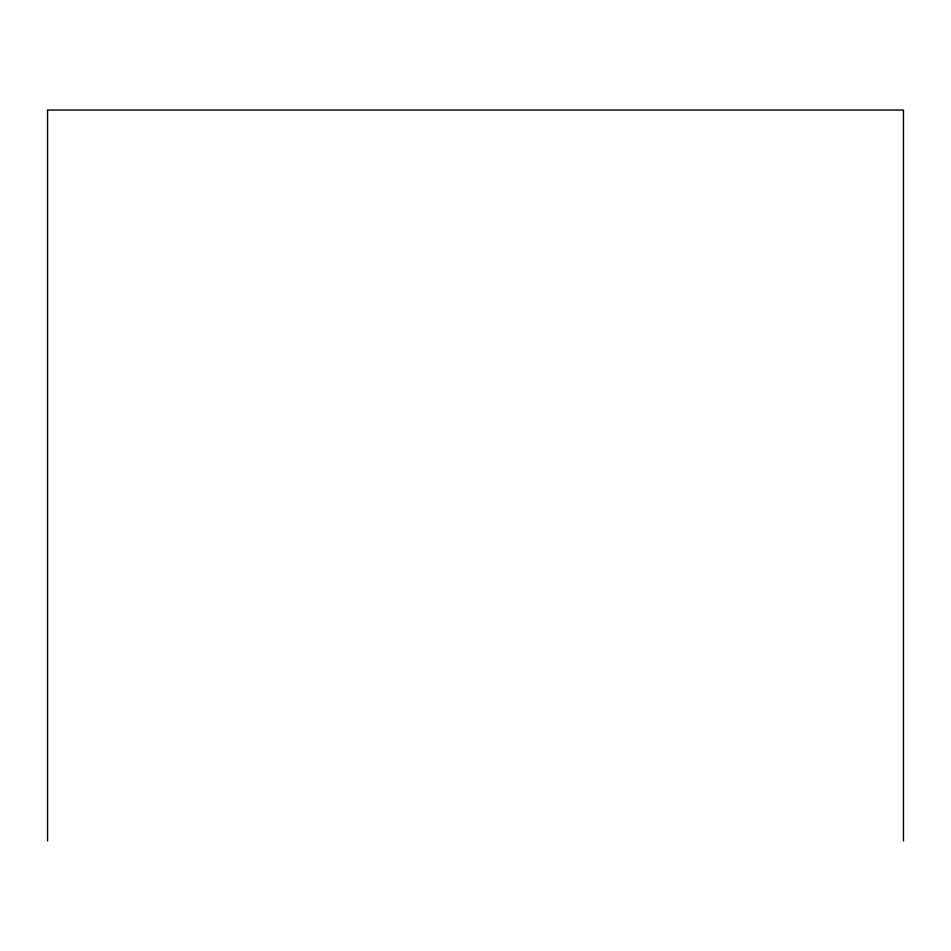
<?xml version="1.0" encoding="UTF-8"?>
<svg xmlns="http://www.w3.org/2000/svg" width="951" height="951" viewBox="0 0 951 951"><rect width="100%" height="100%" fill="white"/><g stroke="black" fill="none" stroke-linecap="round" stroke-linejoin="round"><path stroke-width="1.43" d="M903.45 840.946L903.45 110.054L47.55 110.054L47.55 840.946"/></g></svg>
